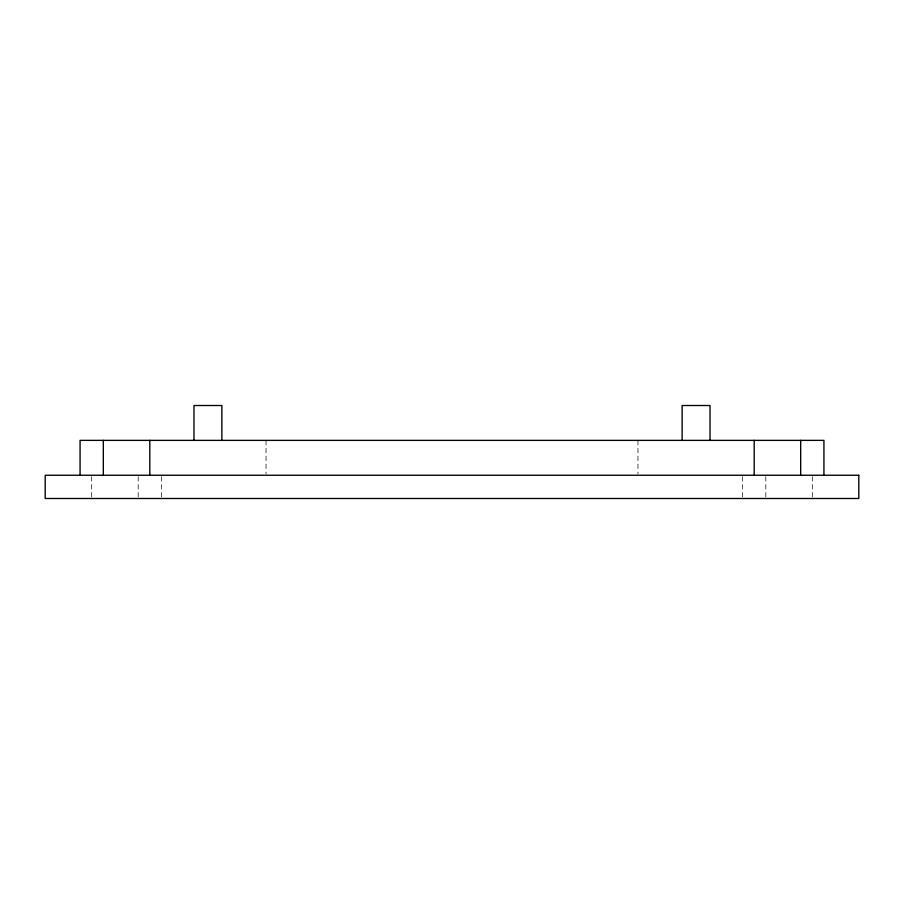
<?xml version="1.0" encoding="UTF-8"?>
<svg xmlns="http://www.w3.org/2000/svg" width="904" height="904" viewBox="0 0 904 904"><rect width="100%" height="100%" fill="white"/><g stroke="black" fill="none" stroke-linecap="round" stroke-linejoin="round"><path stroke-width="0.68" stroke-dasharray="4.52 3.39" d="M812.312 476.611L812.312 498.488M765.812 476.611L765.824 498.488M742.568 476.611L742.568 498.488M637.964 440.372L637.964 473.854M266.036 440.372L266.036 473.854M161.432 476.611L161.432 498.488M138.188 476.611L138.188 498.488M91.688 476.611L91.688 498.488"/><path stroke-width="1.36" d="M823.928 475.244L823.928 440.372L80.072 440.372L80.072 475.244M800.684 440.372L800.684 475.244M754.196 440.372L754.196 475.244M710.024 440.372L710.024 405.512L682.136 405.512L682.136 440.372M221.864 440.372L221.864 405.512L193.976 405.512L193.976 440.372M149.804 440.372L149.804 475.244M103.316 440.372L103.316 475.244M858.8 475.244L45.2 475.244L45.2 498.488L858.8 498.488L858.8 475.244"/></g></svg>
